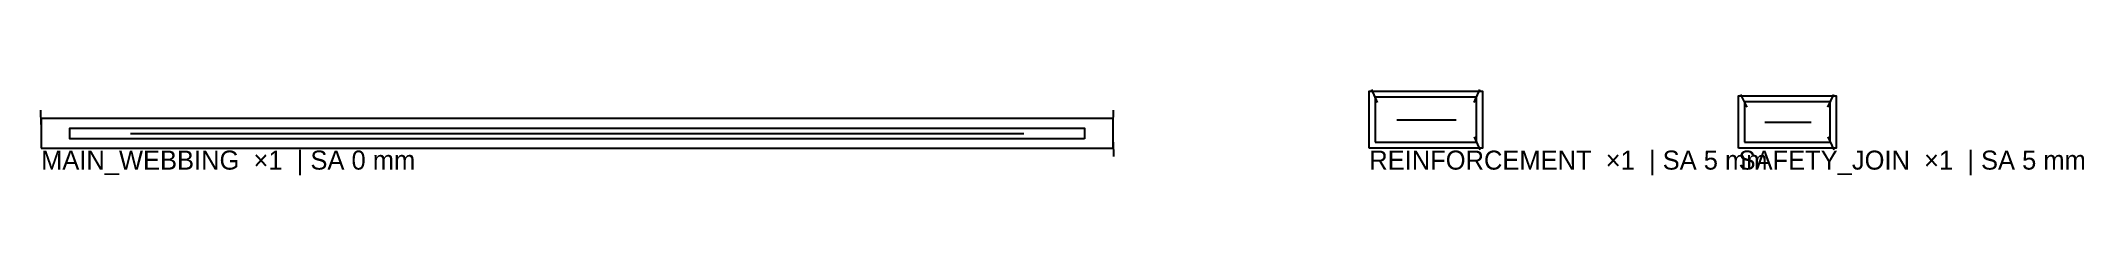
# Model space of a CAD drawing. Header units: millimetres. Extents: x 80 to 1795, y 129 to 201.
import ezdxf

# ---------------------------------------------------------------- set-up
doc = ezdxf.new("R2010")
doc.units = ezdxf.units.MM
for name, color, linetype in [('CUT', 1, 'Continuous'), ('GRAIN', 3, 'Continuous'), ('LABEL', 7, 'Continuous'), ('MARK', 30, 'Continuous'), ('PRINT', 6, 'Continuous'), ('STITCH', 5, 'Continuous')]:
    doc.layers.add(name, color=color, linetype=linetype)

msp = doc.modelspace()

# ---------------------------------------------------------------- linework, layer by layer
at = {"layer": 'CUT'}
for points in [[(1195, 152), (1195, 200), (1290, 200), (1290, 152)], [(1505, 152), (1505, 196), (1587, 196), (1587, 152)], [(80, 152), (980, 152), (980, 177), (80, 177)]]:
    msp.add_lwpolyline(points, close=True, dxfattribs=at)
at = {"layer": 'GRAIN'}
for p, q in [((1218, 176), (1268, 176)), ((1527, 174), (1566, 174)), ((155, 164.5), (905, 164.5))]:
    msp.add_line(p, q, dxfattribs=at)
at = {"layer": 'MARK'}
for p, q in [((1202, 190.4), (1197.1, 201.4)), ((1283, 190.4), (1287.9, 201.4)), ((1512.1, 186.5), (1507, 197.3)), ((1579.9, 186.5), (1585, 197.3)), ((80.1, 172), (79.8, 184)), ((979.9, 172), (980.2, 184)), ((979.9, 157), (980.2, 145)), ((1283, 161.6), (1287.9, 150.6)), ((1579.9, 161.5), (1585, 150.7))]:
    msp.add_line(p, q, dxfattribs=at)
at = {"layer": 'PRINT'}
msp.add_lwpolyline([(956, 160), (104, 160), (104, 169), (956, 169)], close=True, dxfattribs=at)
at = {"layer": 'STITCH'}
for points in [[(1200, 157), (1285, 157), (1285, 195), (1200, 195)], [(1510, 157), (1582, 157), (1582, 191), (1510, 191)], [(80, 152), (980, 152), (980, 177), (80, 177)]]:
    msp.add_lwpolyline(points, close=True, dxfattribs=at)

# ---------------------------------------------------------------- texts
at = {"layer": 'LABEL'}
for s, p in [('MAIN_WEBBING  ×1  | SA 0 mm', (80, 134)), ('REINFORCEMENT  ×1  | SA 5 mm', (1195, 134)), ('SAFETY_JOIN  ×1  | SA 5 mm', (1505, 134))]:
    msp.add_text(s, height=16, dxfattribs=at).set_placement(p)

doc.saveas('drawing.dxf')
